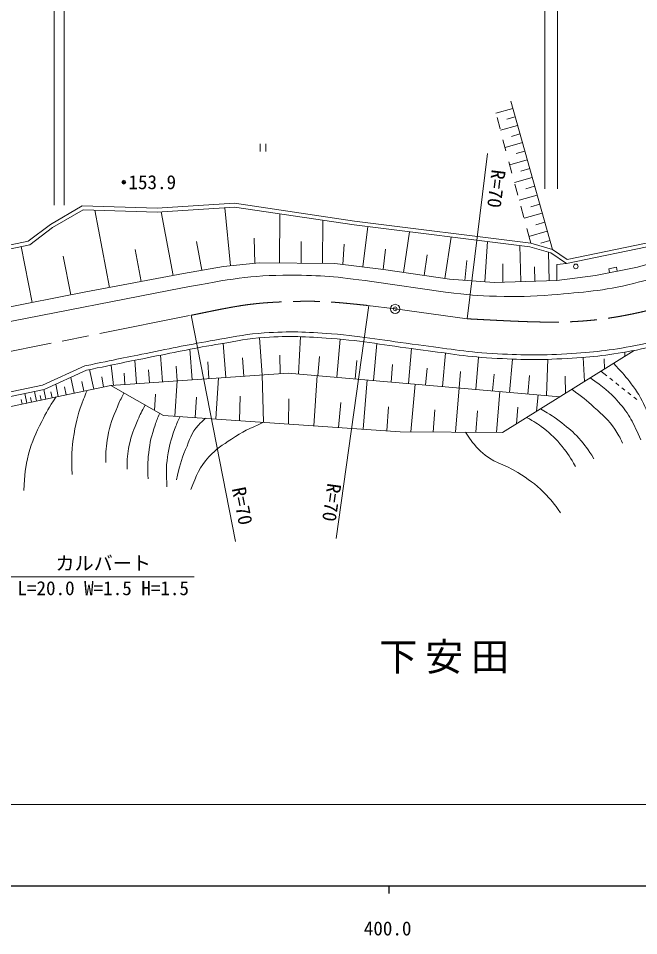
# Model space of a CAD drawing. Units: millimetres, scale not verified. Extents: x 40000 to 680000, y 20000 to 380000.
# Drawn here: x 419504 to 500702, y 198499 to 318471 of the extents above; entities that cross this region are included whole.
import ezdxf
from ezdxf.enums import TextEntityAlignment as Align

# ---------------------------------------------------------------- set-up
doc = ezdxf.new("R2010")
doc.units = ezdxf.units.MM
doc.header["$LTSCALE"] = 1000
doc.header["$PDMODE"] = 32
doc.header["$PDSIZE"] = 500
doc.linetypes.add('CHAIN', pattern=[18.5, 12, -1.5, 3.5, -1.5])
for name, color, linetype, lineweight in [('M-BGD', 7, 'Continuous', 13), ('M-BGD-HTXT', 7, 'Continuous', 13), ('M-BMK', 2, 'CHAIN', 13), ('M-BMK-SRVR', 3, 'Continuous', 13), ('M-STR-HTXT', 7, 'Continuous', 13), ('M-TTL-BAND', 7, 'Continuous', 25)]:
    doc.layers.add(name, color=color, linetype=linetype, lineweight=lineweight)
doc.styles.add('ＭＳ ゴシック', font='')
doc.styles.get('ＭＳ ゴシック').set_extended_font_data('MS Gothic')

msp = doc.modelspace()

# ---------------------------------------------------------------- linework, layer by layer
at = {"layer": 'M-BGD'}
for p, q in [((489412, 288253), (483952, 307645)), ((484223, 306682), (482011, 306059)), ((482554, 304034), (482165, 305483)), ((484535, 305576), (483429, 305264)), ((484847, 304469), (482607, 303839)), ((483332, 301137), (482943, 302586)), ((485162, 303350), (484042, 303034)), ((451160, 302071), (451160, 301071)), ((451910, 301071), (451910, 302071)), ((485477, 302230), (483210, 301592)), ((486115, 299963), (483821, 299317)), ((485796, 301096), (484663, 300777)), ((484111, 298240), (483722, 299688)), ((486438, 298816), (485291, 298493)), ((486761, 297669), (484439, 297015)), ((484889, 295342), (484500, 296791)), ((487088, 296508), (485927, 296181)), ((487415, 295347), (485065, 294685)), ((487746, 294172), (486571, 293841)), ((431432, 283268), (429527, 293396)), ((439768, 284835), (438200, 293171)), ((447280, 286123), (446521, 293709)), ((453689, 286474), (453745, 292902)), ((485667, 292445), (485278, 293894)), ((488077, 292997), (485698, 292328)), ((459325, 286425), (459374, 292060)), ((488411, 291808), (487222, 291473)), ((464600, 285964), (465240, 291227)), ((469910, 285245), (470703, 290545)), ((486575, 289065), (486056, 290996)), ((488746, 290619), (486339, 289941)), ((443518, 285521), (442842, 289273)), ((450478, 286443), (450361, 289743)), ((456507, 286449), (456531, 289267)), ((475341, 284432), (476154, 289863)), ((480576, 284025), (480934, 289266)), ((489085, 289415), (487882, 289077)), ((421314, 281307), (419879, 288622)), ((435600, 284051), (434816, 288220)), ((461968, 286284), (462148, 288936)), ((467260, 285640), (467583, 288300)), ((485269, 284046), (485128, 288742)), ((426371, 282300), (425378, 287356)), ((472625, 284838), (473032, 287554)), ((477956, 284204), (478193, 286819)), ((488995, 284158), (488883, 287884)), ((441105, 285087), (446341, 286029)), ((446341, 286029), (451025, 286497)), ((451025, 286497), (460927, 286411)), ((460927, 286411), (467300, 285635)), ((467300, 285635), (475944, 284342)), ((482922, 283976), (482920, 286365)), ((487132, 284102), (487076, 285965)), ((489990, 286256), (491260, 286401)), ((489995, 284188), (489990, 286256)), ((497782, 285907), (496801, 285713)), ((496801, 285713), (496899, 285222)), ((497880, 285417), (497782, 285907)), ((428347, 282688), (441105, 285087)), ((475944, 284342), (481796, 283942)), ((392966, 273826), (441012, 283228)), ((465764, 284055), (475420, 282647)), ((481796, 283942), (489995, 284188)), ((408106, 278715), (428347, 282688)), ((446650, 271505), (446332, 275975)), ((451418, 271843), (451074, 276680)), ((456170, 271967), (456420, 276841)), ((461202, 271526), (461638, 276512)), ((442239, 271192), (441956, 275183)), ((466000, 271106), (466422, 275925)), ((470576, 270706), (470976, 275272)), ((482896, 264321), (500109, 275037)), ((498898, 274283), (498872, 274810)), ((434954, 270674), (434736, 273746)), ((438362, 270916), (438114, 274418)), ((444445, 271348), (444288, 273553)), ((449034, 271674), (448864, 274058)), ((453795, 272012), (453729, 274428)), ((458686, 271746), (458906, 274262)), ((463601, 271316), (463811, 273716)), ((475031, 270316), (475413, 274682)), ((479388, 269935), (479758, 274162)), ((483788, 269550), (484169, 273906)), ((488642, 269125), (488813, 273875)), ((493601, 270986), (493447, 274134)), ((496250, 272634), (496186, 273930)), ((429365, 269970), (428828, 272533)), ((431957, 270462), (431677, 273123)), ((436658, 270795), (436537, 272500)), ((440301, 271054), (440163, 272993)), ((468288, 270906), (468488, 273194)), ((472803, 270511), (472998, 272738)), ((426808, 269436), (426373, 271514)), ((430658, 270240), (430418, 271582)), ((431592, 270436), (454821, 272085)), ((433455, 270568), (433349, 272066)), ((445343, 266071), (445716, 271438)), ((451593, 265637), (451418, 271843)), ((454821, 272085), (490370, 268974)), ((458165, 265180), (458622, 271752)), ((464622, 264731), (465151, 271181)), ((477209, 270126), (477400, 272304)), ((481588, 269742), (481780, 271942)), ((486215, 269338), (486427, 271765)), ((491143, 269455), (491095, 271654)), ((495731, 272311), (496521, 271698)), ((496916, 271392), (497311, 271085)), ((413504, 266654), (431592, 270436)), ((424729, 269001), (424393, 270610)), ((425769, 269218), (425551, 270258)), ((428087, 269703), (427819, 270981)), ((431592, 270436), (438498, 266547)), ((439976, 266444), (440296, 271054)), ((470899, 264386), (471452, 270629)), ((476712, 264354), (477209, 270126)), ((497706, 270779), (498101, 270472)), ((498496, 270165), (498891, 269859)), ((420622, 268142), (420361, 269394)), ((421247, 268273), (421117, 268898)), ((421872, 268404), (421611, 269653)), ((422496, 268534), (422365, 269158)), ((423120, 268664), (422859, 269912)), ((423924, 268833), (423756, 269637)), ((437332, 267204), (437478, 269314)), ((442659, 266258), (442846, 268941)), ((448468, 265854), (448560, 269052)), ((482083, 264325), (482514, 269661)), ((487349, 267093), (487558, 269220)), ((499286, 269552), (499681, 269246)), ((500076, 268939), (500471, 268633)), ((419997, 268011), (419866, 268637)), ((454879, 265408), (454930, 268728)), ((461393, 264956), (461721, 268244)), ((467759, 264513), (467977, 267650)), ((484703, 265446), (484864, 267610)), ((438498, 266547), (469484, 264393)), ((473806, 264370), (474022, 267279)), ((479398, 264339), (479615, 267143)), ((469484, 264393), (482896, 264321))]:
    msp.add_line(p, q, dxfattribs=at)
for points in [[(383786, 281752), (401443, 284733), (421000, 288858), (423978, 291108), (427996, 293444), (437696, 293139), (447796, 293791), (463451, 291451), (486474, 288573), (489198, 287794), (491260, 286401), (503070, 288866), (508425, 290576), (516423, 294183), (550663, 317033)], [(402352, 285436), (420788, 289324), (423701, 291525), (427869, 293948), (437688, 293639), (447817, 294294), (463519, 291946), (486575, 289065), (489412, 288253), (491364, 286934), (502943, 289350), (508245, 291044), (516180, 294622), (550378, 317443)], [(550993, 315468), (521983, 295671), (516709, 292472), (511820, 289910), (506187, 287547), (500553, 285948), (495064, 284858), (489995, 284188)], [(404694, 266274), (407160, 267265), (422680, 270488), (428229, 273021)], [(404781, 265663), (407334, 266689), (422868, 269914), (428417, 272447)]]:
    msp.add_lwpolyline(points, dxfattribs=at)
for centre, radius in [((433305, 297042), 150), ((433305, 297042), 120), ((433305, 297042), 90), ((433305, 297042), 60), ((433305, 297042), 30), ((433305, 297042), 20), ((492483, 286030), 300)]:
    msp.add_circle(centre, radius, dxfattribs=at)
for points, knots in [([(475420, 282647), (478553, 282288), (479474, 282193), (482084, 282114), (484921, 282027), (486519, 282067), (489347, 282308), (493546, 282665), (495939, 282798), (500033, 283798), (503342, 284606), (505173, 285178), (508370, 286351), (514210, 288493), (516189, 289943), (522491, 293711)], [0, 0, 0, 0, 1, 1, 1, 2, 2, 2, 3, 3, 3, 4, 4, 4, 5, 5, 5, 5]), ([(428229, 273021), (432405, 273889), (433469, 274109), (436833, 274775), (440365, 275474), (442337, 275905), (445887, 276507), (448149, 276891), (449413, 277178), (451702, 277331), (455121, 277560), (457057, 277462), (460474, 277210), (464948, 276881), (467415, 276305), (471869, 275765), (475643, 275308), (477741, 274851), (481537, 274638), (485347, 274425), (487497, 274365), (491305, 274593), (494831, 274804), (496815, 275011), (500283, 275683), (504015, 276407), (506114, 276921), (509657, 278297), (514416, 280146), (517054, 281345), (521434, 283968), (524060, 285540), (525005, 286131), (527979, 288276)], [0, 0, 0, 0, 1, 1, 1, 2, 2, 2, 3, 3, 3, 4, 4, 4, 5, 5, 5, 6, 6, 6, 7, 7, 7, 8, 8, 8, 9, 9, 9, 10, 10, 10, 11, 11, 11, 11]), ([(428417, 272447), (432558, 273308), (433613, 273526), (436950, 274186), (440475, 274884), (442443, 275314), (445985, 275915), (448224, 276295), (449475, 276579), (451741, 276731), (455128, 276958), (457046, 276860), (460432, 276611), (464894, 276282), (467354, 275708), (471796, 275170), (475585, 274710), (477691, 274252), (481501, 274039), (485338, 273823), (487504, 273763), (491340, 273993), (494899, 274206), (496901, 274414), (500400, 275093), (504170, 275825), (506290, 276343), (509870, 277734), (514663, 279595), (517319, 280803), (521730, 283444), (524375, 285028), (525327, 285624), (528322, 287784)], [0, 0, 0, 0, 1, 1, 1, 2, 2, 2, 3, 3, 3, 4, 4, 4, 5, 5, 5, 6, 6, 6, 7, 7, 7, 8, 8, 8, 9, 9, 9, 10, 10, 10, 11, 11, 11, 11]), ([(441012, 283228), (447447, 284382), (449580, 284885), (455133, 284873), (459298, 284864), (460908, 284731), (465764, 284055)], [0, 0, 0, 0, 1, 1, 1, 2, 2, 2, 2]), ([(497412, 273358), (498456, 272235), (498777, 271921), (499544, 270913), (500019, 270289), (500284, 269937), (500707, 269277), (501442, 268133), (501523, 267280), (502379, 266224), (503107, 265327), (503697, 264993), (504560, 264225), (505305, 263563), (505549, 263353), (506487, 262553)], [0, 0, 0, 0, 1, 1, 1, 2, 2, 2, 3, 3, 3, 4, 4, 4, 5, 5, 5, 5]), ([(494362, 271459), (496135, 270232), (496802, 269719), (498058, 268292), (499547, 266601), (499931, 265650), (501002, 263331)], [0, 0, 0, 0, 1, 1, 1, 2, 2, 2, 2]), ([(491958, 269962), (493379, 268910), (493812, 268586), (494896, 267583), (496013, 266550), (496731, 266019), (497568, 264748), (498024, 264055), (498201, 263768), (498603, 262894)], [0, 0, 0, 0, 1, 1, 1, 2, 2, 2, 3, 3, 3, 3]), ([(420233, 256716), (420339, 258883), (420367, 259665), (420851, 261477), (421312, 263207), (421756, 264130), (422559, 265730), (423207, 267021), (423479, 267479), (424409, 268934)], [0, 0, 0, 0, 1, 1, 1, 2, 2, 2, 3, 3, 3, 3]), ([(426541, 258800), (426486, 261239), (426442, 262083), (426795, 264143), (427104, 265942), (427374, 266947), (428031, 268650), (428204, 269098), (428258, 269263), (428498, 269789)], [0, 0, 0, 0, 1, 1, 1, 2, 2, 2, 3, 3, 3, 3]), ([(430947, 260364), (430954, 261911), (430980, 262448), (431213, 263756), (431496, 265342), (431831, 266205), (432473, 267682), (432781, 268388), (432891, 268647), (433325, 269460)], [0, 0, 0, 0, 1, 1, 1, 2, 2, 2, 3, 3, 3, 3]), ([(433733, 259492), (433757, 260933), (433777, 261438), (434024, 262654), (434296, 263991), (434603, 264711), (435151, 265961), (435489, 266733), (435617, 267009), (436098, 267899)], [0, 0, 0, 0, 1, 1, 1, 2, 2, 2, 3, 3, 3, 3]), ([(436491, 258247), (436424, 259795), (436412, 260315), (436564, 261627), (436731, 263074), (436917, 263887), (437400, 265262), (437617, 265879), (437694, 266108), (438015, 266819)], [0, 0, 0, 0, 1, 1, 1, 2, 2, 2, 3, 3, 3, 3]), ([(438963, 257193), (438865, 258975), (438820, 259600), (439036, 261118), (439237, 262540), (439442, 263335), (439944, 264680), (440198, 265361), (440293, 265614), (440667, 266396)], [0, 0, 0, 0, 1, 1, 1, 2, 2, 2, 3, 3, 3, 3]), ([(487847, 267403), (489188, 266613), (489615, 266372), (490643, 265566), (491569, 264841), (492083, 264414), (492879, 263549), (493755, 262596), (494023, 262158), (494842, 260877)], [0, 0, 0, 0, 1, 1, 1, 2, 2, 2, 3, 3, 3, 3]), ([(440199, 258101), (440641, 259955), (440770, 260573), (441398, 262063), (441945, 263362), (442117, 264223), (443070, 265262), (443416, 265639), (443562, 265810), (444022, 266163)], [0, 0, 0, 0, 1, 1, 1, 2, 2, 2, 3, 3, 3, 3]), ([(442089, 256829), (442875, 258806), (443155, 259712), (444451, 261118), (445445, 262196), (446180, 262626), (447395, 263444), (448930, 264477), (449603, 264744), (451593, 265637)], [0, 0, 0, 0, 1, 1, 1, 2, 2, 2, 3, 3, 3, 3]), ([(486031, 266273), (487085, 265692), (487428, 265478), (488245, 264857), (489312, 264046), (489851, 263497), (490698, 262458), (491475, 261507), (491725, 261090), (492443, 259841)], [0, 0, 0, 0, 1, 1, 1, 2, 2, 2, 3, 3, 3, 3]), ([(478051, 264347), (478770, 263167), (479138, 262735), (480012, 261859), (481555, 260312), (483038, 260276), (484864, 259078), (486275, 258153), (487112, 257659), (488299, 256461), (489247, 255504), (489583, 255074), (490480, 253790)], [0, 0, 0, 0, 1, 1, 1, 2, 2, 2, 3, 3, 3, 4, 4, 4, 4])]:
    msp.add_open_spline(points, degree=3, knots=knots, dxfattribs=at)
msp.add_point((433305, 297042), dxfattribs=at)
at = {"layer": 'M-BMK'}
for p, q in [((465225, 280920), (468833, 280470)), ((393879, 269998), (442116, 279635)), ((468833, 280470), (478255, 279176))]:
    msp.add_line(p, q, dxfattribs=at)
for points in [[(478255, 279176), (489495, 278595), (494168, 278194), (503852, 280757), (512542, 283056), (516158, 285035), (524843, 290189)], [(442116, 279635), (447803, 280795), (449673, 281241), (454593, 281411), (458748, 281555), (460351, 281438), (465225, 280920)]]:
    msp.add_open_spline(points, degree=3, knots=[0, 0, 0, 0, 1, 1, 1, 2, 2, 2, 2], dxfattribs=at)
at = {"layer": 'M-BMK-SRVR'}
msp.add_circle((468833, 280470), 600, dxfattribs=at)
msp.add_point((468833, 280470), dxfattribs=at)
at = {"layer": 'M-STR-HTXT'}
for p, q in [((424180, 294029), (424180, 355093)), ((425520, 294029), (425520, 355093)), ((488408, 296169), (488408, 355093)), ((490057, 296169), (490057, 355093)), ((478255, 279176), (480930, 300794)), ((465403, 280898), (461110, 250457)), ((442116, 279635), (447933, 250058)), ((417731, 245441), (442517, 245441)), ((71289, 215644), (557033, 215644))]:
    msp.add_line(p, q, dxfattribs=at)
at = {"layer": 'M-TTL-BAND'}
for p, q in [((40000, 205000), (579000, 205000)), ((468000, 205000), (468000, 204000))]:
    msp.add_line(p, q, dxfattribs=at)

# ---------------------------------------------------------------- texts
at = {"layer": 'M-BGD', "style": 'ＭＳ ゴシック'}
msp.add_text('153.9', height=1833, dxfattribs=at).set_placement((437038, 297046), align=Align.MIDDLE_CENTER)
at = {"layer": 'M-BGD-HTXT', "insert": (475742, 234775), "char_height": 3666, "attachment_point": 5, "style": 'ＭＳ ゴシック'}
msp.add_mtext('\\T1.2;下安田', dxfattribs=at)
at = {"layer": 'M-STR-HTXT', "style": 'ＭＳ ゴシック'}
for rotation, p in [(262.947, (480625, 296358)), (281.128, (447382, 254418)), (261.973, (459078, 255355))]:
    msp.add_text('R=70', height=1833, rotation=rotation, dxfattribs=at).set_placement(p, align=Align.BOTTOM_CENTER)
for s, p in [('カルバート', (430612, 245741)), ('L=20.0 W=1.5 H=1.5', (430612, 242480))]:
    msp.add_text(s, height=1833, dxfattribs=at).set_placement(p, align=Align.BOTTOM_CENTER)
at = {"layer": 'M-TTL-BAND', "style": 'ＭＳ ゴシック'}
msp.add_text('400.0', height=1833, dxfattribs=at).set_placement((467844, 199445), align=Align.MIDDLE_CENTER)

doc.saveas('drawing.dxf')
